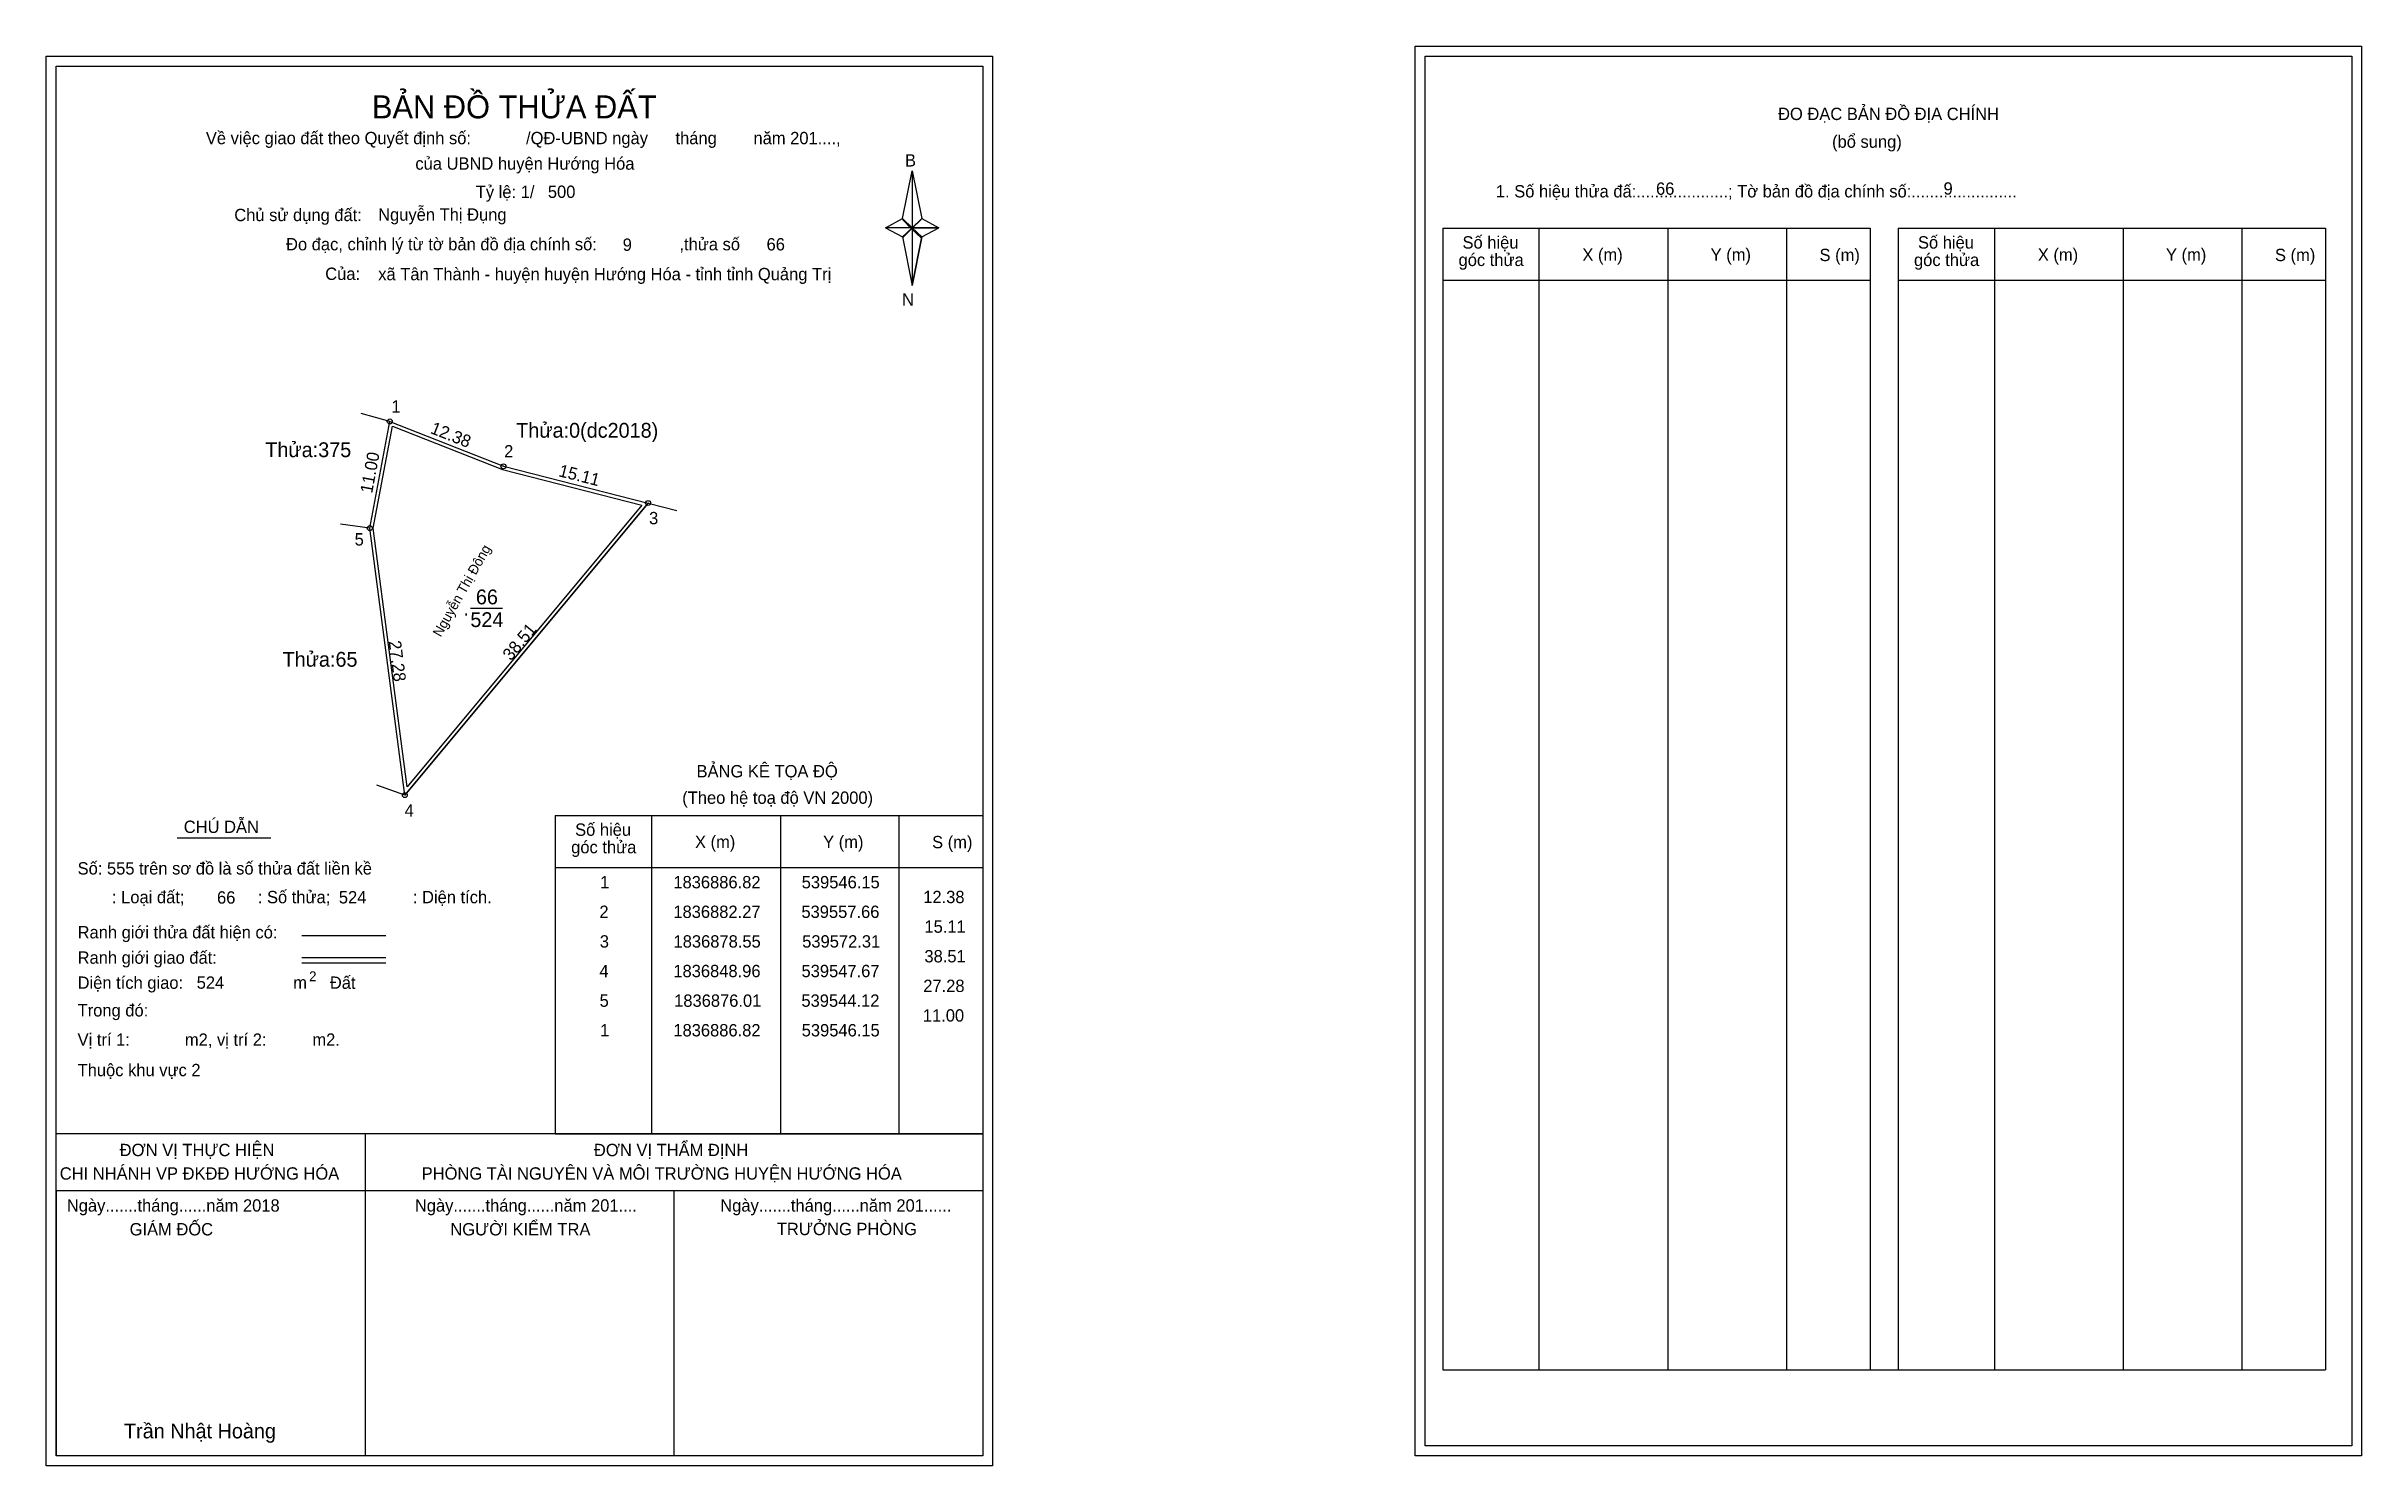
# Model space of a CAD drawing. Extents: x 539511 to 539746, y 1836781 to 1836925.
import ezdxf

# ---------------------------------------------------------------- set-up
doc = ezdxf.new("R2010")
doc.units = 0
for name, color, linetype in [('Level 1', 7, 'Continuous'), ('Level 10', 7, 'Continuous'), ('Level 11', 7, 'Continuous'), ('Level 13', 7, 'Continuous'), ('Level 27', 7, 'Continuous'), ('Level 28', 7, 'Continuous'), ('Level 3', 7, 'Continuous'), ('Level 36', 7, 'Continuous'), ('Level 49', 7, 'Continuous'), ('Level 5', 7, 'Continuous'), ('Level 53', 7, 'Continuous'), ('Level 55', 7, 'Continuous'), ('Level 6', 7, 'Continuous'), ('Level 63', 7, 'Continuous'), ('Level 9', 7, 'Continuous')]:
    doc.layers.add(name, color=color, linetype=linetype)

msp = doc.modelspace()

# ---------------------------------------------------------------- linework, layer by layer
at = {"layer": 'Level 1'}
for p, q in [((539651.02, 1836923.82), (539651.02, 1836923.82)), ((539512.36, 1836922.82), (539512.36, 1836922.82)), ((539598.07, 1836907.38), (539599.06, 1836912.2)), ((539599.06, 1836912.2), (539599.06, 1836906.44)), ((539599.06, 1836912.2), (539600.04, 1836907.38)), ((539596.35, 1836906.44), (539598.07, 1836907.38)), ((539598.07, 1836907.38), (539599.06, 1836906.44)), ((539600.04, 1836907.38), (539599.06, 1836906.44)), ((539598.98, 1836906.33), (539598.07, 1836907.27)), ((539599.06, 1836906.44), (539598.07, 1836905.52)), ((539598.98, 1836906.33), (539598.07, 1836905.41)), ((539598.07, 1836905.41), (539598.98, 1836906.33)), ((539598.07, 1836905.52), (539599.06, 1836900.59)), ((539599.97, 1836907.27), (539598.98, 1836906.33)), ((539598.98, 1836906.33), (539599.97, 1836907.27)), ((539599.97, 1836905.41), (539598.98, 1836906.33)), ((539599.06, 1836906.44), (539599.06, 1836900.59)), ((539599.06, 1836906.44), (539601.76, 1836906.44)), ((539599.06, 1836906.44), (539600.04, 1836905.52)), ((539600.04, 1836905.52), (539599.06, 1836900.59)), ((539600.04, 1836905.52), (539601.76, 1836906.44)), ((539652.79, 1836906.39), (539696.09, 1836906.39)), ((539662.58, 1836790.76), (539662.58, 1836906.39)), ((539675.62, 1836790.76), (539675.62, 1836906.39)), ((539687.61, 1836906.39), (539687.61, 1836790.76)), ((539696.09, 1836906.39), (539696.09, 1836790.76)), ((539698.92, 1836906.39), (539742.22, 1836906.39)), ((539708.71, 1836790.76), (539708.71, 1836906.39)), ((539721.75, 1836790.76), (539721.75, 1836906.39)), ((539733.73, 1836906.39), (539733.73, 1836790.76)), ((539742.22, 1836906.39), (539742.22, 1836790.76)), ((539652.79, 1836901.13), (539696.09, 1836901.13)), ((539698.92, 1836901.13), (539742.22, 1836901.13)), ((539562.91, 1836846.91), (539606.21, 1836846.91)), ((539572.7, 1836814.64), (539572.7, 1836846.91)), ((539585.74, 1836814.64), (539585.74, 1836846.91)), ((539597.72, 1836846.91), (539597.72, 1836814.64)), ((539562.91, 1836841.64), (539606.21, 1836841.64)), ((539537.25, 1836834.75), (539545.76, 1836834.75)), ((539537.25, 1836832.52), (539545.76, 1836832.52)), ((539537.25, 1836831.98), (539545.76, 1836831.98)), ((539565.77, 1836814.64), (539512.36, 1836814.64)), ((539606.21, 1836814.64), (539553.79, 1836814.64)), ((539562.91, 1836814.64), (539606.21, 1836814.64)), ((539606.21, 1836808.87), (539512.36, 1836808.87)), ((539512.36, 1836782.03), (539512.36, 1836808.87)), ((539652.79, 1836790.76), (539742.22, 1836790.76)), ((539744.87, 1836783.03), (539744.87, 1836783.03)), ((539606.21, 1836782.03), (539606.21, 1836782.03))]:
    msp.add_line(p, q, dxfattribs=at)
for points in [[(539598.07, 1836907.38), (539599.06, 1836912.2), (539599.06, 1836906.44)], [(539599.06, 1836906.44), (539600.04, 1836907.38), (539601.76, 1836906.44)], [(539596.35, 1836906.44), (539598.07, 1836905.52), (539599.06, 1836906.44)], [(539599.06, 1836906.44), (539599.06, 1836900.59), (539600.04, 1836905.52)]]:
    msp.add_lwpolyline(points, close=True, dxfattribs=at)
at = {"layer": 'Level 10'}
for p, q in [((539546.15, 1836886.82), (539557.66, 1836882.27)), ((539547.67, 1836848.96), (539572.31, 1836878.55))]:
    msp.add_line(p, q, dxfattribs=at)
for points in [[(539544.12, 1836876.01), (539546.15, 1836886.82), (539557.66, 1836882.27), (539572.31, 1836878.55), (539547.67, 1836848.96)], [(539544.47, 1836876), (539546.42, 1836886.34), (539557.55, 1836881.94), (539571.68, 1836878.35), (539547.91, 1836849.8)]]:
    msp.add_lwpolyline(points, close=True, dxfattribs=at)
at = {"layer": 'Level 11'}
for centre in [(539546.15, 1836886.82), (539557.66, 1836882.27), (539572.31, 1836878.55), (539544.12, 1836876.01), (539544.12, 1836876.01), (539547.67, 1836848.96)]:
    msp.add_circle(centre, 0.25, dxfattribs=at)
at = {"layer": 'Level 27'}
for p, q in [((539546.15, 1836886.82), (539543.26, 1836887.63)), ((539572.31, 1836878.55), (539575.21, 1836877.81)), ((539544.12, 1836876.01), (539541.15, 1836876.4)), ((539547.67, 1836848.96), (539544.85, 1836849.98))]:
    msp.add_line(p, q, dxfattribs=at)
at = {"layer": 'Level 3'}
for p, q in [((539652.79, 1836906.39), (539652.79, 1836790.76)), ((539698.92, 1836906.39), (539698.92, 1836790.76)), ((539562.91, 1836846.91), (539562.91, 1836814.64))]:
    msp.add_line(p, q, dxfattribs=at)
at = {"layer": 'Level 5'}
for p, q in [((539524.62, 1836844.63), (539534.09, 1836844.63)), ((539543.64, 1836814.64), (539543.64, 1836782.03)), ((539512.36, 1836808.87), (539512.36, 1836782.03)), ((539512.36, 1836808.87), (539512.36, 1836782.03)), ((539574.93, 1836808.87), (539574.93, 1836782.03))]:
    msp.add_line(p, q, dxfattribs=at)
at = {"layer": 'Level 63'}
for points in [[(539511.36, 1836923.82), (539607.21, 1836923.82), (539607.21, 1836781.03), (539511.36, 1836781.03)], [(539650.02, 1836924.82), (539745.87, 1836924.82), (539745.87, 1836782.03), (539650.02, 1836782.03)], [(539651.02, 1836923.82), (539744.87, 1836923.82), (539744.87, 1836783.03), (539651.02, 1836783.03)], [(539512.36, 1836922.82), (539606.21, 1836922.82), (539606.21, 1836782.03), (539512.36, 1836782.03)]]:
    msp.add_lwpolyline(points, close=True, dxfattribs=at)
at = {"layer": 'Level 9'}
msp.add_line((539554.31, 1836867.89), (539557.56, 1836867.89), dxfattribs=at)

# ---------------------------------------------------------------- texts
at = {"layer": 'Level 1'}
for s, height, p in [('BẢN ĐỒ THỬA ĐẤT', 2.3328, (539544.34, 1836917.52)), ('ĐO ĐẠC BẢN ĐỒ ĐỊA CHÍNH', 1.25, (539686.76, 1836917.35)), ('Về việc giao đất theo Quyết định số:            /QĐ-UBND ngày      tháng        năm 201....,      ', 1.25, (539527.52, 1836914.9)), ('(bổ sung)', 1.25, (539692.23, 1836914.54)), ('của UBND huyện Hướng Hóa', 1.25, (539548.74, 1836912.32)), ('B', 1.25, (539598.33, 1836912.64)), ('1. Số hiệu thửa đấ:....................; Tờ bản đồ địa chính số:.......................', 1.25, (539658.18, 1836909.51)), ('Chủ sử dụng đất:', 1.25, (539530.4, 1836907.11)), ('Đo đạc, chỉnh lý từ tờ bản đồ địa chính số:                  ,thửa số                 ', 1.25, (539535.64, 1836904.15)), ('Số hiệu', 1.25, (539654.8, 1836904.33)), ('Số hiệu', 1.25, (539700.93, 1836904.33)), ('góc thửa', 1.25, (539654.4, 1836902.56)), ('X (m)', 1.25, (539666.94, 1836903.09)), ('Y (m)', 1.25, (539679.93, 1836903.09)), ('S (m)', 1.25, (539690.96, 1836903.06)), ('góc thửa', 1.25, (539700.53, 1836902.56)), ('X (m)', 1.25, (539713.07, 1836903.09)), ('Y (m)', 1.25, (539726.05, 1836903.09)), ('S (m)', 1.25, (539737.09, 1836903.06)), ('Của:', 1.25, (539539.61, 1836901.15)), ('N', 1.25, (539598.03, 1836898.55)), ('BẢNG KÊ TỌA ĐỘ', 1.25, (539577.22, 1836850.76)), ('(Theo hệ toạ độ VN 2000)', 1.25, (539575.77, 1836848.08)), ('CHÚ DẪN', 1.25, (539525.28, 1836845.13)), ('góc thửa', 1.25, (539564.52, 1836843.07)), ('Số hiệu', 1.25, (539564.92, 1836844.84)), ('X (m)', 1.25, (539577.06, 1836843.6)), ('Y (m)', 1.25, (539590.04, 1836843.6)), ('S (m)', 1.25, (539601.08, 1836843.58)), ('Số: 555 trên sơ đồ là số thửa đất liền kề', 1.25, (539514.53, 1836840.92)), (': Loại đất;                : Số thửa;                  : Diện tích.', 1.25, (539518.01, 1836838.01)), ('Ranh giới thửa đất hiện có:', 1.25, (539514.53, 1836834.45)), ('Ranh giới giao đất:', 1.25, (539514.53, 1836831.88)), ('Diện tích giao:                                Đất ', 1.25, (539514.53, 1836829.34)), ('m', 1.25, (539536.37, 1836829.35)), ('2', 1, (539537.98, 1836830.11)), ('Trong đó: ', 1.25, (539514.53, 1836826.54)), ('Vị trí 1:            m2, vị trí 2:          m2.', 1.25, (539514.53, 1836823.57)), ('Thuộc khu vực 2', 1.25, (539514.53, 1836820.49)), ('ĐƠN VỊ THỰC HIỆN', 1.25, (539518.79, 1836812.39)), ('ĐƠN VỊ THẨM ĐỊNH', 1.25, (539566.82, 1836812.39)), ('CHI NHÁNH VP ĐKĐĐ HƯỚNG HÓA', 1.25, (539512.72, 1836810.01)), ('PHÒNG TÀI NGUYÊN VÀ MÔI TRƯỜNG HUYỆN HƯỚNG HÓA', 1.25, (539549.38, 1836810.01)), ('Ngày.......tháng......năm 2018', 1.25, (539513.44, 1836806.77)), ('Ngày.......tháng......năm 201....', 1.25, (539548.69, 1836806.77)), ('Ngày.......tháng......năm 201......', 1.25, (539579.62, 1836806.77)), ('GIÁM ĐỐC', 1.25, (539519.8, 1836804.36)), ('NGƯỜI KIỂM TRA', 1.25, (539552.28, 1836804.36)), ('TRƯỞNG PHÒNG', 1.25, (539585.35, 1836804.39)), ('Trần Nhật Hoàng', 1.5, (539519.23, 1836783.8))]:
    msp.add_text(s, height=height, dxfattribs=at).set_placement(p)
at = {"layer": 'Level 11'}
msp.add_text('Tỷ lệ: 1/', height=1.25, dxfattribs=at).set_placement((539554.86, 1836909.45))
at = {"layer": 'Level 13'}
for s, p in [('66', (539554.87, 1836868.29)), ('524', (539554.31, 1836865.99)), ('.', (539553.61, 1836867.14))]:
    msp.add_text(s, height=1.5, dxfattribs=at).set_placement(p)
at = {"layer": 'Level 28'}
msp.add_text('Nguyễn Thị Đông', height=1, rotation=60.5487, dxfattribs=at).set_placement((539551.31, 1836864.91))
at = {"layer": 'Level 36'}
for s, p in [('Thửa:0(dc2018)', (539558.95, 1836885.17)), ('Thửa:375', (539533.54, 1836883.2)), ('Thửa:65', (539535.29, 1836861.97))]:
    msp.add_text(s, height=1.5, dxfattribs=at).set_placement(p)
at = {"layer": 'Level 49'}
for s, rotation, p in [('12.38', 338.4307, (539550.17, 1836885.66)), ('11.00', 79.3643, (539544.36, 1836879.48)), ('15.11', 345.7476, (539563.18, 1836881.28)), ('38.51', 50.2196, (539558.42, 1836862.5)), ('27.28', 277.4668, (539546.03, 1836864.54))]:
    msp.add_text(s, height=1.25, rotation=rotation, dxfattribs=at).set_placement(p)
at = {"layer": 'Level 53'}
for s, p in [('1', (539567.46, 1836839.52)), ('1836886.82', (539574.87, 1836839.52)), ('539546.15', (539587.87, 1836839.52)), ('12.38', (539600.18, 1836838.02)), ('2', (539567.38, 1836836.52)), ('1836882.27', (539574.87, 1836836.52)), ('539557.66', (539587.84, 1836836.52)), ('3', (539567.42, 1836833.52)), ('1836878.55', (539574.89, 1836833.52)), ('539572.31', (539587.92, 1836833.52)), ('15.11', (539600.3, 1836835.02)), ('38.51', (539600.3, 1836832.02)), ('4', (539567.38, 1836830.52)), ('1836848.96', (539574.87, 1836830.52)), ('539547.67', (539587.85, 1836830.52)), ('27.28', (539600.18, 1836829.02)), ('5', (539567.4, 1836827.52)), ('1836876.01', (539574.95, 1836827.52)), ('539544.12', (539587.84, 1836827.52)), ('1', (539567.46, 1836824.52)), ('1836886.82', (539574.87, 1836824.52)), ('539546.15', (539587.87, 1836824.52)), ('11.00', (539600.14, 1836826.02))]:
    msp.add_text(s, height=1.25, dxfattribs=at).set_placement(p)
at = {"layer": 'Level 55'}
for s, height, p in [('375', 0.055, (539546.09, 1836886.77)), ('1', 0.2, (539546.09, 1836886.82)), ('0', 0.055, (539546.13, 1836886.77)), ('0', 0.055, (539546.13, 1836886.77)), ('2', 0.2, (539557.59, 1836882.27)), ('0', 0.055, (539557.64, 1836882.22)), ('0', 0.055, (539557.64, 1836882.22)), ('3', 0.2, (539572.24, 1836878.55)), ('0', 0.055, (539572.29, 1836878.5)), ('0', 0.055, (539572.29, 1836878.5)), ('375', 0.055, (539544.06, 1836875.96)), ('5', 0.2, (539544.06, 1836876.01)), ('65', 0.055, (539544.08, 1836875.96)), ('65', 0.055, (539544.08, 1836875.96)), ('4', 0.2, (539547.6, 1836848.96)), ('65', 0.055, (539547.63, 1836848.9)), ('65', 0.055, (539547.63, 1836848.9))]:
    msp.add_text(s, height=height, dxfattribs=at).set_placement(p)
at = {"layer": 'Level 6'}
for s, p in [('500', (539562.16, 1836909.46)), ('66', (539674.4, 1836909.78)), ('9', (539703.52, 1836909.79)), ('Nguyễn Thị Đụng', (539544.97, 1836907.15)), ('9', (539569.74, 1836904.1)), ('66', (539584.31, 1836904.14)), ('xã Tân Thành - huyện huyện Hướng Hóa - tỉnh tỉnh Quảng Trị', (539544.98, 1836901.12)), ('66', (539528.65, 1836837.97)), ('524', (539540.99, 1836837.99)), ('524', (539526.59, 1836829.35))]:
    msp.add_text(s, height=1.25, dxfattribs=at).set_placement(p)
at = {"layer": 'Level 9'}
for s, p in [('1', (539546.31, 1836887.71)), ('2', (539557.73, 1836883.17)), ('3', (539572.41, 1836876.4)), ('5', (539542.59, 1836874.25)), ('4', (539547.65, 1836846.79))]:
    msp.add_text(s, height=1.25, dxfattribs=at).set_placement(p)

doc.saveas('drawing.dxf')
